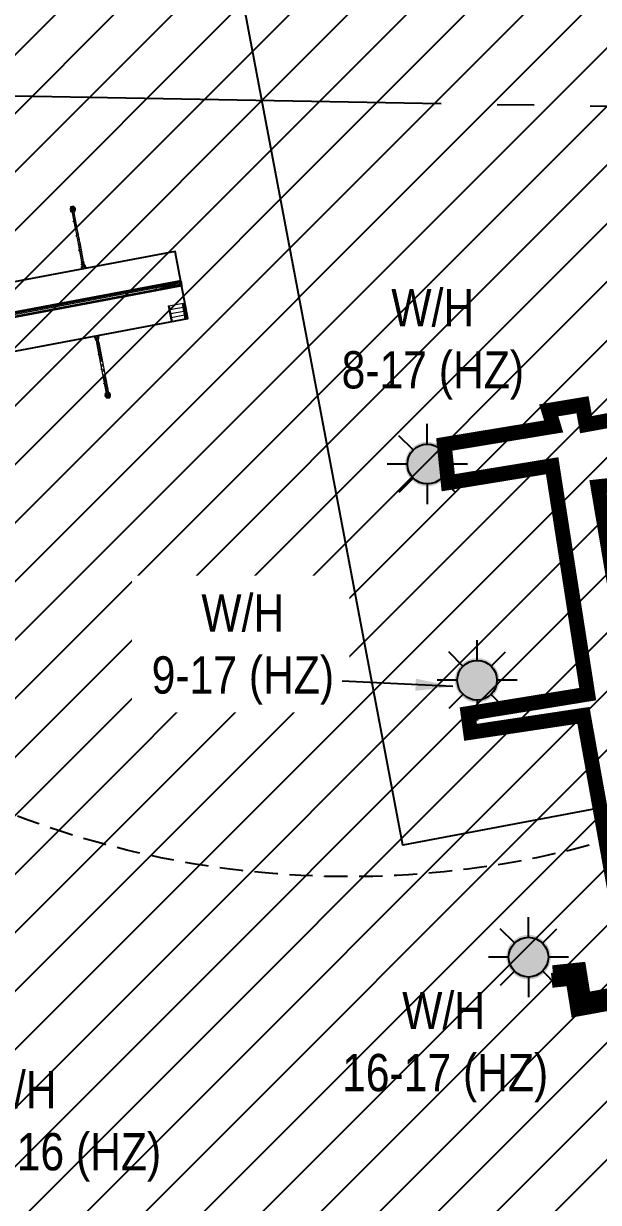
# Model space of a CAD drawing. Extents: x 407440 to 411585, y 6041728 to 6045069.
# Drawn here: x 408442.7 to 408597.1, y 6044033 to 6044349.4 of the extents above; entities that cross this region are included whole.
import ezdxf

# ---------------------------------------------------------------- set-up
doc = ezdxf.new("R2010")
doc.units = 0
doc.header["$LTSCALE"] = 5
doc.linetypes.add('foc-QUARTERLINE', pattern=[33, 25, -3, 2, -3])
doc.linetypes.add('foc-TIELINE', pattern=[1.875, 1.25, -0.625])
for name, color, linetype in [('AS-PIPE-AG', 44, 'Continuous'), ('AS-SYMBOL', 7, 'Continuous'), ('C-WS-S', 13, 'Continuous'), ('F-RW', 190, 'Continuous'), ('L-QSEC', 8, 'foc-QUARTERLINE'), ('P-BUFFER-PURPLE', 187, 'foc-TIELINE'), ('P-PROPOSED-EXISTING-H', 59, 'Continuous'), ('T-TIE', 201, 'foc-TIELINE')]:
    doc.layers.add(name, color=color, linetype=linetype)
doc.layers.add('C-WS-T', color=13, linetype='Continuous', lineweight=9)
doc.styles.add('80CG', font='ARIALN.TTF', dxfattribs={"height": 10})
doc.styles.add('80L', font='ARIALN.TTF', dxfattribs={"height": 10})
doc.dimstyles.new('Compass 5 000', dxfattribs={"dimscale": 5, "dimtxt": 9, "dimasz": 2, "dimexe": 0.2, "dimexo": 0.0625, "dimgap": 0.5, "dimtad": 0, "dimtih": 1, "dimtoh": 1, "dimzin": 0, "dimdsep": 46, "dimtxsty": '80CG', "dimcen": 0.1, "dimse1": 1, "dimse2": 1, "dimclrd": 256, "dimclrt": 256, "dimaunit": 1, "dimadec": 4, "dimazin": 0, "dimtfac": 0.06, "dimtofl": 0, "dimtmove": 0, "dimatfit": 1, "dimfxl": 0.2, "dimtolj": 1, "dimtzin": 0, "dimlwd": -1, "dimarcsym": 0})

# ---------------------------------------------------------------- blocks, each defined once
blk = doc.blocks.new('asbuilt')
at = {"layer": 'AS-PIPE-AG', "const_width": 2, "flags": 128}
for points in [[(159.75, 124.67), (155.2, 151.52), (160.05, 152.05)], [(158.59, 160.78), (153.6, 159.86), (153.12, 162.53), (148.58, 161.78), (149.24, 159.62), (134.55, 157.2), (135.08, 152.06), (149.04, 154.34), (153.82, 123.67), (137.74, 121.06), (138.08, 118.54), (153.24, 120.82), (159.88, 83.76), (153.3, 82.57), (152.65, 86.63), (149.14, 86.26)], [(160.06, 82.78), (152.48, 81.4), (151.81, 85.54), (148.98, 85.24)]]:
    blk.add_lwpolyline(points, dxfattribs=at)
blk = doc.blocks.new('GAS')
h = blk.add_hatch(color=255)
h.dxf.hatch_style = 1
edge = h.paths.add_edge_path()
edge.add_arc((0, 0), 0.9, 0, 360)
for p, q in [((0, 0.808), (0, 1.616)), ((-0.571, 0.571), (-1.142, 1.142)), ((0.571, 0.571), (1.142, 1.142)), ((-0.808, 0), (-1.616, 0)), ((1.616, 0), (0.808, 0)), ((-0.571, -0.571), (-1.142, -1.142)), ((0, -0.808), (0, -1.616)), ((1.142, -1.142), (0.571, -0.571))]:
    blk.add_line(p, q)
blk.add_circle((0, 0), 0.8)
blk = doc.blocks.new('P-RIG-877')
at = {"layer": 'T-TIE', "linetype": 'ByBlock', "lineweight": 25}
blk.add_lwpolyline([(1.734, 8.496), (1.929, 8.496), (1.94, 28.3), (-1.722, 28.3), (-1.722, 8.496), (0.873, 8.496)], dxfattribs=at)
at = {"layer": 'T-TIE', "linetype": 'ByBlock', "lineweight": 5}
for points in [[(-0.126, 28.208), (-0.138, 4.914)], [(0.172, 28.22), (-0.126, 28.22)], [(-0.092, 28.311), (-0.103, 28.311)], [(-0.092, 28.208), (-0.103, 4.914)], [(-0.08, 28.311), (-0.08, 28.3)], [(-0.069, 28.3), (-0.069, 28.311)], [(-0.046, 28.208), (-0.057, 4.914)], [(0.011, 27.967), (0.011, 27.657), (0.011, 27.967)], [(0.011, 27.956), (0.011, 27.68)], [(0.034, 27.967), (0.034, 27.657)], [(0.034, 27.956), (0.034, 27.68)], [(0.046, 27.967), (0.046, 27.657)], [(0.103, 28.208), (0.092, 4.914)], [(0.115, 28.311), (0.115, 28.3)], [(0.138, 28.311), (0.126, 28.311), (0.126, 28.3)], [(0.138, 28.208), (0.126, 4.914)], [(0.172, 28.208), (0.161, 4.914)], [(1.091, 27.439), (1.94, 27.439), (1.94, 27.405), (1.091, 27.405), (1.091, 28.197), (1.94, 28.197), (1.94, 28.162), (1.091, 28.162)], [(1.297, 27.439), (1.297, 28.162)], [(1.515, 27.439), (1.515, 28.162)], [(1.722, 27.439), (1.722, 28.162)], [(0.023, 27.726), (0.011, 4.914)], [(-5.12, 23.34), (-5.132, 23.34)], [(-5.12, 23.294), (-5.132, 23.294)], [(-5.12, 23.237), (-5.132, 23.237)], [(-5.074, 23.386), (-5.074, 23.375)], [(-5.074, 23.248), (-5.074, 23.237)], [(-4.994, 23.386), (-5.006, 23.386)], [(-4.994, 23.248), (-4.994, 23.237)], [(-4.96, 23.386), (-4.971, 23.386)], [(-4.96, 23.237), (-4.971, 23.237)], [(-3.835, 23.352), (-4.879, 23.352), (-4.891, 23.352)], [(-3.835, 23.271), (-4.879, 23.271), (-4.891, 23.271)], [(-3.697, 23.352), (-3.559, 23.352)], [(-3.697, 23.271), (-3.559, 23.271)], [(-3.421, 23.352), (-3.283, 23.352)], [(-3.421, 23.271), (-3.283, 23.271)], [(-3.146, 23.352), (-2.101, 23.352)], [(-3.146, 23.271), (-2.101, 23.271)], [(-1.848, 23.352), (-1.745, 23.352), (-1.757, 23.352)], [(-1.848, 23.271), (-1.745, 23.271), (-1.757, 23.271)], [(-1.768, 23.409), (-1.78, 23.409)], [(2.067, 23.352), (1.963, 23.352), (1.952, 23.352)], [(2.067, 23.271), (1.963, 23.271), (1.952, 23.271)], [(1.986, 23.409), (1.975, 23.409)], [(3.364, 23.352), (2.319, 23.352)], [(3.364, 23.271), (2.319, 23.271)], [(3.639, 23.352), (3.502, 23.352)], [(3.639, 23.271), (3.502, 23.271)], [(3.915, 23.352), (3.777, 23.352)], [(3.915, 23.271), (3.777, 23.271)], [(4.053, 23.352), (5.097, 23.352), (5.086, 23.352)], [(4.053, 23.271), (5.097, 23.271), (5.086, 23.271)], [(5.178, 23.386), (5.166, 23.386)], [(5.178, 23.237), (5.166, 23.237)], [(5.212, 23.386), (5.201, 23.386)], [(5.212, 23.248), (5.212, 23.237)], [(5.293, 23.386), (5.293, 23.375)], [(5.293, 23.248), (5.293, 23.237)], [(5.35, 23.386), (5.339, 23.386), (5.327, 23.386)], [(5.35, 23.34), (5.339, 23.34)], [(5.339, 23.294), (5.35, 23.294)], [(5.339, 23.237), (5.35, 23.237)]]:
    blk.add_lwpolyline(points, dxfattribs=at)
at = {"layer": 'T-TIE', "linetype": 'ByBlock', "lineweight": 18}
for points in [[(0.172, 28.208), (-0.126, 28.208)], [(0.046, 28.311), (0, 28.311), (-0.069, 28.311), (-0.08, 28.311), (-0.092, 28.3), (-0.092, 28.311), (-0.103, 28.311), (-0.103, 28.3), (-0.069, 28.3), (0, 28.3), (0, 27.382), (-0.011, 27.382), (-0.011, 27.129), (-0.046, 27.129), (-0.046, 26.968), (-0.011, 26.968)], [(-0.092, 28.311), (-0.08, 28.311), (-0.092, 28.311), (0.138, 28.311), (0.138, 28.3), (0.126, 28.311), (0.115, 28.311), (0.115, 28.323), (0.092, 28.323)], [(-0.069, 28.3), (-0.08, 28.3)], [(-0.046, 28.311), (-0.046, 28.323), (-0.057, 28.323), (-0.057, 28.311)], [(-0.057, 28.323), (-0.046, 28.323)], [(-0.023, 28.311), (-0.023, 28.323), (-0.046, 28.323), (-0.034, 28.323), (-0.023, 28.323)], [(0, 27.898), (-0.011, 27.898)], [(0.057, 26.968), (0.092, 26.968), (0.092, 27.129), (0.057, 27.129), (0.057, 27.382), (0.046, 27.382), (0.046, 28.3), (0.115, 28.3), (0.149, 28.3), (0.149, 28.311), (0.126, 28.311), (0.115, 28.311), (0.046, 28.311), (0.046, 28.289), (0, 28.289), (0, 28.311), (0.011, 28.311), (0.011, 28.323), (0.023, 28.323), (0.034, 28.323), (0.023, 28.323), (0.034, 28.323), (0.034, 28.311), (0.023, 28.311)], [(0, 27.967), (0, 27.657)], [(0.034, 28.323), (0.011, 28.323), (0.023, 28.323)], [(0.011, 28.311), (0.034, 28.311)], [(0.011, 27.967), (0.011, 27.956)], [(0.011, 27.956), (0.023, 27.956)], [(0.034, 27.956), (0.023, 27.956)], [(0.034, 27.956), (0.034, 27.967)], [(0.046, 27.898), (0.034, 27.898)], [(0.046, 27.967), (0.046, 27.657)], [(0.092, 28.311), (0.092, 28.323), (0.069, 28.323), (0.069, 28.311)], [(0.115, 28.323), (0.103, 28.323), (0.08, 28.323), (0.069, 28.323)], [(0, 27.726), (0, 27.737)], [(0.034, 27.657), (0.034, 27.68), (0.023, 27.68), (0.011, 27.68), (0.011, 27.657)], [(0.046, 27.737), (0.046, 27.726)], [(-0.046, 26.957), (-0.034, 26.957), (-0.046, 26.957), (-0.046, 26.934), (-0.034, 26.934), (-0.046, 26.934)], [(-0.046, 26.945), (-0.034, 26.945), (-0.034, 26.934)], [(-0.046, 26.911), (-0.034, 26.911), (-0.046, 26.911), (-0.046, 26.899), (-0.034, 26.888), (-0.023, 26.899), (-0.023, 26.911), (-0.046, 26.911), (-0.046, 26.899), (-0.034, 26.888), (-0.046, 26.888)], [(-0.034, 26.945), (-0.034, 26.934), (-0.034, 26.945)], [(-0.034, 26.899), (-0.034, 26.911), (-0.034, 26.899)], [(-0.034, 26.911), (-0.034, 26.899)], [(0.08, 26.957), (0.069, 26.957)], [(0.092, 26.957), (0.092, 26.934), (0.069, 26.934), (0.069, 26.945), (0.08, 26.945), (0.08, 26.957), (0.092, 26.957), (0.092, 26.934), (0.08, 26.934), (0.069, 26.934), (0.08, 26.934), (0.069, 26.934)], [(0.08, 26.934), (0.08, 26.945), (0.069, 26.945), (0.08, 26.945), (0.092, 26.945)], [(0.069, 26.888), (0.08, 26.888), (0.092, 26.888), (0.092, 26.911), (0.08, 26.911), (0.069, 26.911), (0.08, 26.911), (0.08, 26.899), (0.092, 26.899)], [(-4.845, 23.386), (-4.891, 23.444), (-4.971, 23.467), (-5.04, 23.444), (-5.097, 23.398)], [(-4.96, 23.386), (-4.948, 23.386), (-4.948, 23.398), (-4.96, 23.398), (-4.96, 23.455), (-4.971, 23.455), (-4.971, 23.398)], [(-1.722, 23.444), (-1.894, 23.409)], [(-1.734, 23.409), (-1.722, 23.409), (-1.768, 23.409), (-1.768, 23.421), (-1.78, 23.421), (-1.768, 23.421), (-1.78, 23.421), (-1.768, 23.421), (-1.768, 23.409), (-1.78, 23.409), (-1.768, 23.409), (-1.78, 23.409), (-1.768, 23.409), (-1.768, 23.398)], [(-1.768, 23.421), (-1.768, 23.409), (-1.768, 23.421)], [(-1.734, 23.421), (-1.722, 23.421), (-1.722, 23.409), (-1.722, 23.398), (-1.734, 23.398), (-1.734, 23.352)], [(1.929, 23.421), (1.94, 23.421), (1.94, 23.409), (1.94, 23.398), (1.963, 23.398), (1.963, 23.352)], [(1.986, 23.421), (1.94, 23.421), (1.986, 23.421), (1.986, 23.409), (1.94, 23.409), (1.929, 23.409)], [(2.181, 23.363), (2.112, 23.409), (1.94, 23.444)], [(1.975, 23.421), (1.986, 23.421), (1.975, 23.421), (1.986, 23.421), (1.998, 23.421), (1.998, 23.409), (1.986, 23.409), (1.975, 23.409), (1.986, 23.409), (1.986, 23.398)], [(1.986, 23.421), (1.986, 23.409), (1.986, 23.421)], [(5.316, 23.398), (5.258, 23.444), (5.189, 23.467), (5.109, 23.444), (5.063, 23.386)], [(5.258, 23.386), (5.212, 23.386), (5.212, 23.398), (5.201, 23.398), (5.201, 23.455), (5.178, 23.455), (5.178, 23.398)], [(-4.96, 23.386), (-5.12, 23.386), (-4.96, 23.386)], [(-5.12, 23.386), (-5.12, 23.34), (-5.12, 23.386)], [(-5.097, 23.386), (-5.12, 23.317), (-5.097, 23.248)], [(-5.12, 23.329), (-5.12, 23.34), (-5.12, 23.329)], [(-5.12, 23.294), (-5.12, 23.329), (-5.12, 23.294)], [(-5.12, 23.294), (-5.12, 23.237), (-5.12, 23.294)], [(-5.12, 23.237), (-4.96, 23.237), (-5.12, 23.237)], [(-5.017, 23.237), (-5.086, 23.237), (-5.097, 23.237), (-5.04, 23.18), (-4.96, 23.168), (-4.879, 23.203), (-4.879, 23.214)], [(-5.086, 23.398), (-5.074, 23.398), (-5.074, 23.386), (-5.063, 23.386)], [(-5.006, 23.237), (-5.04, 23.237), (-4.994, 23.237), (-4.983, 23.237), (-5.074, 23.237), (-5.086, 23.237), (-5.086, 23.248), (-5.074, 23.248), (-5.017, 23.248), (-5.017, 23.386), (-4.902, 23.386), (-4.879, 23.363), (-4.891, 23.363)], [(-5.029, 23.398), (-5.074, 23.398), (-5.029, 23.398)], [(-5.063, 23.237), (-5.052, 23.237), (-5.063, 23.237), (-5.063, 23.226), (-5.074, 23.226)], [(-5.04, 23.375), (-5.04, 23.329), (-5.052, 23.329), (-5.063, 23.329), (-5.052, 23.329), (-5.04, 23.329), (-5.04, 23.294)], [(-5.063, 23.375), (-5.063, 23.317), (-5.063, 23.306), (-5.063, 23.248)], [(-5.063, 23.317), (-5.063, 23.306), (-5.052, 23.306)], [(-5.063, 23.226), (-5.052, 23.226), (-5.063, 23.226), (-5.04, 23.226), (-5.063, 23.226), (-5.052, 23.226), (-5.04, 23.226), (-5.04, 23.237), (-5.052, 23.237)], [(-5.052, 23.306), (-5.052, 23.329), (-5.052, 23.317)], [(-5.052, 23.317), (-5.052, 23.306)], [(-5.04, 23.306), (-5.052, 23.306)], [(-5.04, 23.306), (-5.052, 23.306)], [(-5.029, 23.386), (-5.029, 23.398), (-5.04, 23.398)], [(-4.983, 23.386), (-4.994, 23.386), (-5.04, 23.386)], [(-5.04, 23.248), (-5.04, 23.294), (-5.017, 23.294), (-5.017, 23.317), (-5.017, 23.34)], [(-5.017, 23.329), (-5.04, 23.329), (-5.04, 23.317)], [(-4.891, 23.248), (-4.822, 23.248), (-4.822, 23.237), (-4.994, 23.237), (-5.017, 23.237), (-5.017, 23.248), (-5.029, 23.248)], [(-4.914, 23.237), (-4.948, 23.237), (-4.937, 23.237), (-5.006, 23.237), (-5.017, 23.237), (-5.029, 23.237)], [(-4.879, 23.363), (-4.879, 23.352), (-4.879, 23.271), (-4.879, 23.26), (-4.902, 23.248), (-5.017, 23.248)], [(-5.006, 23.398), (-4.994, 23.398), (-4.994, 23.386), (-4.822, 23.386), (-4.822, 23.375), (-4.891, 23.375)], [(-4.948, 23.398), (-4.994, 23.398), (-4.948, 23.398)], [(-4.994, 23.329), (-4.994, 23.306)], [(-4.971, 23.237), (-4.983, 23.237), (-4.983, 23.226), (-4.994, 23.226)], [(-4.937, 23.237), (-4.948, 23.237), (-4.948, 23.226), (-4.96, 23.226), (-4.96, 23.168), (-4.971, 23.168), (-4.971, 23.226), (-4.983, 23.226), (-4.948, 23.226), (-4.983, 23.226), (-4.971, 23.226)], [(-4.925, 23.386), (-4.96, 23.386), (-4.925, 23.386)], [(-4.925, 23.237), (-4.96, 23.237), (-4.925, 23.237)], [(-4.914, 23.386), (-4.925, 23.386), (-4.948, 23.386), (-4.937, 23.386)], [(-4.925, 23.386), (-4.937, 23.386), (-4.925, 23.386)], [(-4.925, 23.237), (-4.937, 23.237), (-4.925, 23.237)], [(-4.879, 23.237), (-4.891, 23.237)], [(-4.868, 23.398), (-4.879, 23.398)], [(-4.879, 23.386), (-4.856, 23.386)], [(-1.745, 23.26), (-1.745, 23.271), (-1.745, 23.363), (-1.745, 23.352), (-1.757, 23.363), (-1.848, 23.363), (-1.848, 23.352), (-2.101, 23.352), (-2.101, 23.363), (-4.879, 23.363), (-4.879, 23.352), (-4.879, 23.271), (-4.879, 23.26), (-2.101, 23.26), (-2.101, 23.271), (-1.848, 23.271), (-1.86, 23.271), (-1.871, 23.271), (-1.86, 23.271)], [(-4.868, 23.214), (-4.879, 23.214), (-4.879, 23.226), (-4.879, 23.214), (-4.879, 23.203), (-4.879, 23.214), (-4.856, 23.214), (-4.856, 23.203)], [(-4.868, 23.386), (-4.868, 23.398), (-4.868, 23.386)], [(-4.856, 23.363), (-4.856, 23.375), (-4.799, 23.375), (-4.799, 23.363)], [(-4.856, 23.26), (-4.856, 23.248), (-4.799, 23.248), (-4.799, 23.26)], [(-4.856, 23.226), (-4.845, 23.248)], [(-4.317, 23.26), (-4.305, 23.26), (-4.305, 23.248), (-4.34, 23.248), (-4.34, 23.26)], [(-4.317, 23.248), (-4.328, 23.248), (-4.34, 23.248)], [(-4.34, 23.237), (-4.34, 23.248), (-4.305, 23.248), (-4.305, 23.237), (-4.305, 23.248), (-4.305, 23.237)], [(-4.34, 23.226), (-4.34, 23.237), (-4.305, 23.237), (-4.305, 23.226)], [(-4.305, 23.226), (-4.34, 23.226), (-4.305, 23.226)], [(-4.317, 23.226), (-4.328, 23.226), (-4.317, 23.226)], [(-4.305, 23.248), (-4.305, 23.26), (-4.305, 23.248)], [(-3.548, 23.26), (-3.548, 23.248), (-3.513, 23.248), (-3.513, 23.26), (-3.513, 23.248), (-3.513, 23.26), (-3.525, 23.26)], [(-3.525, 23.248), (-3.536, 23.248), (-3.548, 23.248)], [(-3.548, 23.237), (-3.548, 23.248), (-3.513, 23.248), (-3.525, 23.237)], [(-3.525, 23.226), (-3.536, 23.226), (-3.525, 23.226), (-3.536, 23.226), (-3.548, 23.226), (-3.513, 23.226), (-3.513, 23.237), (-3.548, 23.237), (-3.548, 23.226), (-3.536, 23.226), (-3.513, 23.226)], [(-2.744, 23.26), (-2.732, 23.26), (-2.732, 23.248), (-2.767, 23.248), (-2.767, 23.26)], [(-2.744, 23.248), (-2.755, 23.248), (-2.767, 23.248), (-2.755, 23.237)], [(-2.732, 23.237), (-2.732, 23.248), (-2.732, 23.237), (-2.732, 23.248), (-2.767, 23.248)], [(-2.732, 23.226), (-2.744, 23.226), (-2.767, 23.226)], [(-2.744, 23.226), (-2.755, 23.226), (-2.744, 23.226)], [(-2.732, 23.248), (-2.732, 23.26), (-2.732, 23.248)], [(-1.848, 23.26), (-2.101, 23.26), (-2.112, 23.26)], [(-2.101, 23.363), (-1.848, 23.363)], [(-2.101, 23.271), (-1.848, 23.271), (-1.848, 23.26), (-1.757, 23.26), (-1.745, 23.271)], [(-1.975, 23.271), (-1.986, 23.271)], [(-1.963, 23.363), (-1.952, 23.363), (-1.963, 23.363), (-1.975, 23.363)], [(-1.94, 23.237), (-1.94, 23.248), (-1.94, 23.237), (-1.94, 23.248), (-1.975, 23.248), (-1.975, 23.26)], [(-1.952, 23.26), (-1.94, 23.26), (-1.94, 23.248), (-1.975, 23.248)], [(-1.963, 23.248), (-1.952, 23.248), (-1.963, 23.248), (-1.975, 23.248), (-1.975, 23.237)], [(-1.94, 23.226), (-1.975, 23.226)], [(-1.952, 23.226), (-1.963, 23.226)], [(-1.883, 23.409), (-1.952, 23.363)], [(-1.94, 23.271), (-1.952, 23.271)], [(-1.94, 23.248), (-1.94, 23.26), (-1.94, 23.248)], [(-1.94, 23.248), (-1.883, 23.226)], [(-1.917, 23.271), (-1.929, 23.271)], [(-1.894, 23.226), (-1.837, 23.214)], [(-1.722, 23.226), (-1.848, 23.226), (-1.86, 23.237), (-1.86, 23.26), (-1.871, 23.26), (-1.883, 23.26)], [(-1.86, 23.375), (-1.871, 23.375)], [(-1.871, 23.26), (-1.86, 23.26), (-1.871, 23.26), (-1.871, 23.248), (-1.86, 23.248)], [(-1.86, 23.363), (-1.86, 23.386)], [(-1.848, 23.398), (-1.734, 23.398)], [(-1.814, 23.226), (-1.814, 23.191), (-1.837, 23.191), (-1.837, 23.226)], [(-1.745, 23.386), (-1.814, 23.386), (-1.814, 23.375), (-1.745, 23.375)], [(-1.745, 23.237), (-1.814, 23.237), (-1.814, 23.248), (-1.745, 23.248)], [(-1.814, 23.203), (-1.722, 23.191)], [(-1.768, 23.214), (-1.722, 23.214), (-1.722, 23.226), (-1.768, 23.226), (-1.768, 23.214), (-1.722, 23.214)], [(-1.757, 23.283), (-1.757, 23.352)], [(-1.734, 23.375), (-1.745, 23.375), (-1.745, 23.386), (-1.734, 23.386)], [(-1.734, 23.237), (-1.745, 23.237), (-1.745, 23.248), (-1.734, 23.248)], [(-1.734, 23.226), (-1.734, 23.283)], [(1.986, 23.214), (1.94, 23.214), (1.94, 23.226), (1.986, 23.226), (1.986, 23.214), (1.94, 23.214)], [(2.067, 23.226), (1.94, 23.226)], [(2.032, 23.203), (1.94, 23.191)], [(2.067, 23.398), (1.963, 23.398)], [(1.963, 23.375), (1.975, 23.375), (1.975, 23.386), (1.963, 23.386)], [(1.975, 23.363), (1.963, 23.363), (1.963, 23.352), (1.975, 23.363), (2.067, 23.363), (2.067, 23.352), (2.319, 23.352), (2.319, 23.363), (5.097, 23.363), (5.097, 23.352), (5.097, 23.271), (5.097, 23.26), (2.319, 23.26), (2.319, 23.271)], [(1.975, 23.26), (1.963, 23.26), (1.963, 23.271), (1.963, 23.363)], [(1.963, 23.226), (1.963, 23.283)], [(1.963, 23.271), (1.975, 23.26), (2.067, 23.26), (2.067, 23.271)], [(1.963, 23.237), (1.975, 23.237), (1.975, 23.248), (1.963, 23.248)], [(1.986, 23.409), (1.975, 23.409)], [(1.975, 23.386), (2.044, 23.386), (2.044, 23.375), (1.975, 23.375)], [(1.975, 23.352), (1.975, 23.283)], [(1.975, 23.237), (2.044, 23.237), (2.044, 23.248), (1.975, 23.248)], [(2.032, 23.226), (2.032, 23.191), (2.055, 23.191), (2.067, 23.191), (2.067, 23.226), (2.089, 23.237), (2.089, 23.26)], [(2.089, 23.271), (2.078, 23.271), (2.067, 23.271), (2.055, 23.271)], [(2.078, 23.386), (2.089, 23.386), (2.089, 23.398), (2.067, 23.398), (2.089, 23.386), (2.089, 23.363)], [(2.319, 23.363), (2.067, 23.363)], [(2.067, 23.26), (2.319, 23.26), (2.308, 23.26)], [(2.17, 23.248), (2.112, 23.226), (2.067, 23.214)], [(2.089, 23.375), (2.078, 23.375)], [(2.078, 23.248), (2.089, 23.248), (2.089, 23.26), (2.078, 23.26), (2.089, 23.26), (2.078, 23.26)], [(2.147, 23.271), (2.135, 23.271)], [(2.17, 23.271), (2.158, 23.271)], [(2.158, 23.26), (2.17, 23.26), (2.17, 23.248), (2.193, 23.248), (2.193, 23.26)], [(2.181, 23.248), (2.17, 23.248), (2.17, 23.237), (2.17, 23.248), (2.158, 23.248)], [(2.158, 23.226), (2.17, 23.226), (2.181, 23.226)], [(2.17, 23.248), (2.17, 23.26), (2.17, 23.248)], [(2.17, 23.237), (2.17, 23.248), (2.193, 23.248), (2.193, 23.237)], [(2.17, 23.226), (2.193, 23.226)], [(2.193, 23.271), (2.181, 23.271)], [(2.939, 23.26), (2.951, 23.26), (2.951, 23.248)], [(2.974, 23.248), (2.962, 23.248), (2.951, 23.248), (2.951, 23.237), (2.951, 23.248), (2.985, 23.248), (2.985, 23.26)], [(2.951, 23.248), (2.951, 23.26), (2.951, 23.248)], [(2.951, 23.237), (2.951, 23.248), (2.985, 23.248), (2.985, 23.237)], [(2.951, 23.226), (2.962, 23.226), (2.985, 23.226)], [(2.962, 23.226), (2.974, 23.226), (2.962, 23.226)], [(3.731, 23.26), (3.743, 23.26), (3.743, 23.248)], [(3.731, 23.226), (3.743, 23.226), (3.754, 23.226), (3.766, 23.226), (3.754, 23.226), (3.743, 23.226)], [(3.766, 23.26), (3.766, 23.248), (3.743, 23.248), (3.743, 23.26), (3.743, 23.248), (3.743, 23.237)], [(3.754, 23.248), (3.743, 23.248), (3.743, 23.237), (3.743, 23.226), (3.766, 23.226), (3.766, 23.237), (3.743, 23.237), (3.743, 23.248), (3.766, 23.248), (3.766, 23.237)], [(4.512, 23.26), (4.523, 23.26), (4.523, 23.248)], [(4.558, 23.237), (4.558, 23.248), (4.523, 23.248), (4.523, 23.237), (4.523, 23.248), (4.558, 23.248), (4.558, 23.26)], [(4.523, 23.248), (4.523, 23.26), (4.523, 23.248)], [(4.546, 23.248), (4.535, 23.248), (4.523, 23.248), (4.523, 23.237)], [(4.535, 23.226), (4.523, 23.226), (4.523, 23.237), (4.558, 23.237), (4.558, 23.226)], [(4.523, 23.226), (4.558, 23.226), (4.523, 23.226)], [(5.074, 23.363), (5.074, 23.375), (5.029, 23.375), (5.029, 23.363)], [(5.074, 23.26), (5.074, 23.248), (5.029, 23.248), (5.029, 23.26)], [(5.109, 23.375), (5.04, 23.375), (5.04, 23.386), (5.212, 23.386), (5.201, 23.386), (5.189, 23.386)], [(5.109, 23.248), (5.04, 23.248), (5.04, 23.237), (5.212, 23.237), (5.201, 23.237), (5.201, 23.226), (5.189, 23.226), (5.178, 23.226), (5.201, 23.226), (5.178, 23.226), (5.189, 23.226)], [(5.063, 23.248), (5.074, 23.226)], [(5.086, 23.398), (5.074, 23.398)], [(5.097, 23.386), (5.074, 23.386)], [(5.316, 23.237), (5.258, 23.18), (5.178, 23.168), (5.097, 23.203), (5.097, 23.214), (5.097, 23.203), (5.097, 23.214), (5.074, 23.214), (5.074, 23.203)], [(5.086, 23.214), (5.074, 23.214)], [(5.086, 23.191), (5.074, 23.191)], [(5.086, 23.386), (5.086, 23.398), (5.086, 23.386)], [(5.212, 23.386), (5.235, 23.386), (5.235, 23.375), (5.293, 23.375), (5.293, 23.317), (5.327, 23.317), (5.327, 23.306), (5.293, 23.306), (5.293, 23.248), (5.235, 23.248), (5.235, 23.386), (5.12, 23.386), (5.097, 23.363), (5.086, 23.363)], [(5.097, 23.237), (5.086, 23.237)], [(5.086, 23.191), (5.097, 23.191)], [(5.097, 23.363), (5.097, 23.352), (5.097, 23.271), (5.097, 23.26), (5.12, 23.248), (5.235, 23.248)], [(5.143, 23.386), (5.155, 23.386), (5.178, 23.386), (5.166, 23.386), (5.166, 23.398), (5.155, 23.398)], [(5.27, 23.226), (5.258, 23.226), (5.281, 23.226), (5.293, 23.226), (5.293, 23.237), (5.304, 23.237), (5.235, 23.237), (5.224, 23.237), (5.155, 23.237), (5.143, 23.237), (5.155, 23.237), (5.178, 23.237), (5.143, 23.237)], [(5.155, 23.386), (5.178, 23.386), (5.155, 23.386)], [(5.155, 23.386), (5.178, 23.386)], [(5.155, 23.237), (5.178, 23.237), (5.155, 23.237)], [(5.166, 23.398), (5.212, 23.398), (5.166, 23.398)], [(5.166, 23.226), (5.178, 23.226), (5.178, 23.237), (5.189, 23.237)], [(5.178, 23.386), (5.339, 23.386), (5.178, 23.386)], [(5.339, 23.237), (5.178, 23.237), (5.339, 23.237)], [(5.178, 23.226), (5.178, 23.168), (5.201, 23.168), (5.201, 23.226)], [(5.201, 23.386), (5.293, 23.386), (5.304, 23.386), (5.304, 23.375), (5.293, 23.375)], [(5.201, 23.237), (5.293, 23.237), (5.304, 23.237), (5.304, 23.248), (5.293, 23.248)], [(5.212, 23.329), (5.212, 23.306)], [(5.224, 23.248), (5.235, 23.248), (5.235, 23.237), (5.212, 23.237)], [(5.27, 23.386), (5.258, 23.386), (5.247, 23.386), (5.247, 23.398), (5.235, 23.398)], [(5.235, 23.294), (5.235, 23.317), (5.235, 23.34)], [(5.247, 23.398), (5.293, 23.398), (5.247, 23.398)], [(5.247, 23.329), (5.27, 23.329), (5.258, 23.329), (5.258, 23.375)], [(5.27, 23.306), (5.258, 23.306), (5.27, 23.306), (5.27, 23.317), (5.27, 23.306), (5.27, 23.329), (5.27, 23.317), (5.27, 23.329), (5.27, 23.294), (5.247, 23.294)], [(5.247, 23.226), (5.258, 23.226), (5.258, 23.237), (5.27, 23.237), (5.258, 23.237), (5.27, 23.237)], [(5.258, 23.248), (5.258, 23.294)], [(5.293, 23.226), (5.258, 23.226), (5.27, 23.226), (5.258, 23.226)], [(5.281, 23.398), (5.293, 23.398), (5.293, 23.386), (5.281, 23.386)], [(5.281, 23.317), (5.281, 23.306), (5.281, 23.317)], [(5.293, 23.317), (5.293, 23.306), (5.293, 23.317)], [(5.316, 23.248), (5.339, 23.317), (5.316, 23.386)], [(5.339, 23.386), (5.339, 23.34), (5.339, 23.329), (5.35, 23.329), (5.35, 23.34), (5.35, 23.386)], [(5.339, 23.329), (5.339, 23.294), (5.339, 23.237)], [(5.35, 23.329), (5.35, 23.294), (5.35, 23.237)]]:
    blk.add_lwpolyline(points, dxfattribs=at)
for points in [[(0.011, 27.967), (0, 27.967)], [(0.034, 27.818), (0.023, 27.818), (0.023, 27.956), (0.023, 27.967), (0.034, 27.956)], [(0.034, 27.967), (0.046, 27.967)], [(0, 27.657), (0.011, 27.657)], [(0.034, 27.657), (0.046, 27.657)], [(-0.034, 26.957), (-0.023, 26.945), (-0.023, 26.934), (-0.046, 26.934), (-0.046, 26.957)], [(-0.023, 26.945), (-0.023, 26.934), (-0.046, 26.934), (-0.046, 26.957), (-0.023, 26.957)], [(-0.023, 26.899), (-0.034, 26.888), (-0.046, 26.888), (-0.046, 26.911), (-0.023, 26.911)], [(0.092, 26.945), (0.092, 26.934), (0.069, 26.934), (0.069, 26.945), (0.08, 26.945), (0.08, 26.957), (0.092, 26.957)], [(0.08, 26.888), (0.08, 26.899), (0.069, 26.899), (0.069, 26.911), (0.092, 26.911), (0.092, 26.888)], [(0.092, 26.899), (0.092, 26.888), (0.08, 26.888), (0.08, 26.899), (0.069, 26.899), (0.069, 26.911), (0.092, 26.911)], [(0.08, 26.945), (0.092, 26.945), (0.08, 26.934)], [(0.08, 26.899), (0.08, 26.911), (0.092, 26.899)], [(-1.722, 23.421), (-1.768, 23.421)], [(-5.132, 23.386), (-5.12, 23.386)], [(-5.132, 23.237), (-5.12, 23.237)], [(-5.074, 23.306), (-5.109, 23.306), (-5.109, 23.317), (-5.074, 23.317)], [(-5.074, 23.375), (-5.017, 23.375), (-5.017, 23.386), (-4.994, 23.386), (-4.983, 23.386), (-5.074, 23.386), (-5.086, 23.386), (-5.086, 23.375)], [(-5.063, 23.317), (-5.052, 23.317), (-5.063, 23.317), (-5.074, 23.317)], [(-5.063, 23.306), (-5.074, 23.306), (-5.063, 23.306), (-5.052, 23.306)], [(-5.052, 23.386), (-5.04, 23.386)], [(-5.04, 23.317), (-5.052, 23.317), (-5.052, 23.306), (-5.04, 23.306)], [(-5.052, 23.306), (-5.04, 23.306)], [(-4.971, 23.317), (-4.994, 23.329), (-4.994, 23.306)], [(-4.937, 23.34), (-4.96, 23.329), (-4.948, 23.294), (-4.925, 23.294), (-4.914, 23.329)], [(-4.937, 23.329), (-4.948, 23.317), (-4.937, 23.306), (-4.925, 23.317)], [(-4.856, 23.237), (-4.879, 23.237), (-4.879, 23.214), (-4.856, 23.214)], [(-4.856, 23.203), (-4.879, 23.203), (-4.879, 23.191), (-4.856, 23.191)], [(-4.868, 23.191), (-4.856, 23.191), (-4.868, 23.191), (-4.879, 23.191)], [(-4.868, 23.191), (-4.856, 23.191), (-4.868, 23.191), (-4.879, 23.191), (-4.856, 23.191)], [(-4.868, 23.237), (-4.856, 23.237)], [(-4.328, 23.226), (-4.317, 23.226), (-4.328, 23.226), (-4.34, 23.226)], [(-3.513, 23.237), (-3.513, 23.248)], [(-2.732, 23.237), (-2.767, 23.237), (-2.767, 23.226), (-2.732, 23.226)], [(-2.755, 23.226), (-2.744, 23.226), (-2.755, 23.226), (-2.767, 23.226)], [(-2.078, 23.34), (-2.101, 23.329), (-2.089, 23.294), (-2.067, 23.294), (-2.055, 23.329)], [(-2.078, 23.329), (-2.089, 23.317), (-2.078, 23.306), (-2.067, 23.317)], [(-1.94, 23.237), (-1.975, 23.237), (-1.975, 23.226), (-1.94, 23.226)], [(-1.975, 23.226), (-1.963, 23.226), (-1.952, 23.226), (-1.963, 23.226)], [(-1.963, 23.226), (-1.952, 23.226)], [(-1.86, 23.386), (-1.871, 23.386), (-1.871, 23.398), (-1.848, 23.398)], [(-1.86, 23.271), (-1.848, 23.271), (-1.86, 23.271), (-1.871, 23.271)], [(-1.871, 23.26), (-1.86, 23.26)], [(-1.78, 23.226), (-1.768, 23.226)], [(-1.78, 23.214), (-1.768, 23.214)], [(-1.734, 23.226), (-1.722, 23.226)], [(-1.734, 23.214), (-1.722, 23.214)], [(1.929, 23.226), (1.94, 23.226)], [(1.929, 23.214), (1.94, 23.214)], [(1.975, 23.226), (1.986, 23.226)], [(1.975, 23.214), (1.986, 23.214)], [(2.055, 23.271), (2.067, 23.271), (2.078, 23.271), (2.067, 23.271)], [(2.067, 23.271), (2.319, 23.271)], [(2.078, 23.26), (2.089, 23.26)], [(2.17, 23.363), (2.181, 23.363)], [(2.193, 23.237), (2.17, 23.237), (2.17, 23.226), (2.193, 23.226)], [(2.181, 23.226), (2.17, 23.226)], [(2.296, 23.34), (2.273, 23.329), (2.285, 23.294), (2.308, 23.294), (2.319, 23.329)], [(2.296, 23.329), (2.285, 23.317), (2.296, 23.306), (2.308, 23.317)], [(2.985, 23.237), (2.951, 23.237), (2.951, 23.226), (2.985, 23.226)], [(2.951, 23.226), (2.962, 23.226), (2.974, 23.226), (2.962, 23.226)], [(3.754, 23.226), (3.743, 23.226), (3.766, 23.226)], [(4.535, 23.226), (4.523, 23.226), (4.535, 23.226), (4.546, 23.226), (4.535, 23.226), (4.546, 23.226)], [(5.063, 23.237), (5.074, 23.237)], [(5.097, 23.237), (5.074, 23.237), (5.074, 23.214), (5.097, 23.214)], [(5.097, 23.203), (5.074, 23.203), (5.074, 23.191), (5.097, 23.191)], [(5.074, 23.191), (5.086, 23.191), (5.097, 23.191), (5.086, 23.191)], [(5.086, 23.191), (5.097, 23.191)], [(5.097, 23.226), (5.097, 23.214)], [(5.155, 23.34), (5.132, 23.329), (5.143, 23.294), (5.166, 23.294), (5.178, 23.329)], [(5.155, 23.329), (5.143, 23.317), (5.155, 23.306), (5.166, 23.317)], [(5.189, 23.317), (5.212, 23.306), (5.212, 23.329)], [(5.212, 23.237), (5.258, 23.237), (5.224, 23.237)], [(5.258, 23.329), (5.27, 23.329)], [(5.281, 23.317), (5.293, 23.317), (5.281, 23.317), (5.27, 23.317)], [(5.27, 23.306), (5.281, 23.306), (5.293, 23.306), (5.281, 23.306)], [(5.327, 23.386), (5.339, 23.386)], [(5.327, 23.237), (5.339, 23.237)], [(5.339, 23.294), (5.35, 23.294)]]:
    blk.add_lwpolyline(points, close=True, dxfattribs=at)
at = {"layer": 'T-TIE', "linetype": 'ByBlock', "lineweight": 5}
blk.add_lwpolyline([(-5.132, 23.386), (-5.12, 23.386)], close=True, dxfattribs=at)

msp = doc.modelspace()

# ---------------------------------------------------------------- hatches: boundary and pattern name
at = {"layer": 'P-PROPOSED-EXISTING-H'}
h = msp.add_hatch(dxfattribs=at)
h.set_pattern_fill('ANSI31', color=256, scale=3.498392, style=0)
h.set_pattern_definition([(45, (-2243.128, 2713.837), (-7.854113246, 7.854113246), [])])
edge = h.paths.add_edge_path()
edge.add_line((408709.29, 6043818.222), (408241.305, 6043729.713))
edge.add_line((408241.305, 6043729.713), (407794.436, 6043645.198))
edge.add_line((407794.436, 6043645.198), (407673.83, 6044282.895))
edge.add_line((407673.83, 6044282.895), (408123.669, 6044351.83))
edge.add_line((408123.669, 6044351.83), (408654.575, 6044433.189))
edge.add_line((408654.575, 6044433.189), (409028.997, 6044539.866))
edge.add_line((409028.997, 6044539.866), (409149.726, 6043901.52))
edge.add_line((409149.726, 6043901.52), (408898.792, 6043854.062))
edge.add_arc((408782.127, 6043952.01), 152.33, 241.43508, 319.98432, ccw=False)

# ---------------------------------------------------------------- linework, layer by layer
at = {"layer": 'L-QSEC'}
msp.add_line((407440.036, 6044347.509), (409339.163, 6044314.318), dxfattribs=at)

# ---------------------------------------------------------------- block references
at = {"layer": 'AS-SYMBOL', "color": 3, "xscale": 1.999080940010826, "yscale": 1.999080940010826, "zscale": 1.999080940010826}
msp.add_blockref('asbuilt', (408286.728, 6043922.208), dxfattribs=at)
at = {"layer": 'C-WS-S', "xscale": 6.663603133369418, "yscale": 6.663603133369418, "zscale": 6.663603133369418}
for p in [(408551.14, 6044231.191), (408564.525, 6044173.156), (408578.325, 6044098.831)]:
    msp.add_blockref('GAS', p, dxfattribs=at)

# ---------------------------------------------------------------- texts
at = {"layer": 'C-WS-T', "char_height": 9.9954, "attachment_point": 1, "style": '80L'}
for s, width, insert in [('\\pi13.633;W/H\\P\\pi0.28951;8-17 (HZ)', 48.40832, (408527.853, 6044278.155)), ('\\pi16.835;W/H\\P\\pi0.69325;16-17 (HZ)', 54.81351, (408527.57, 6044089.504)), ('\\pi27.985;W/H\\P\\pi0.69837;102/14-16 (HZ)', 77.11228, (408401.362, 6044068.264))]:
    msp.add_mtext_dynamic_manual_height_columns(s, width=width, gutter_width=50, heights=[0], dxfattribs=dict(at, insert=insert))

# ---------------------------------------------------------------- next in the draw order: texts
at = {"layer": 'C-WS-T', "insert": (408476.841, 6044196.245), "char_height": 9.9954, "attachment_point": 1, "style": '80L', "bg_fill": 2}
msp.add_mtext_dynamic_manual_height_columns('\\pi13.633;W/H\\P\\pi0.28951;9-17 (HZ)', width=48.40832, gutter_width=50, heights=[0], dxfattribs=at)

# ---------------------------------------------------------------- next in the draw order: linework, layer by layer
at = {"layer": 'F-RW'}
msp.add_lwpolyline([(409339.163, 6044796.882), (409177.713, 6044680.93), (408563.886, 6044564.817), (408572.209, 6044520.915), (408590.685, 6044423.007), (408605.837, 6044342.788), (408642.763, 6044147.42), (408544.553, 6044128.863), (408503.785, 6044344.572), (408491.84, 6044407.837), (408473.367, 6044505.685), (408447.128, 6044644.458), (409137.386, 6044775.027), (409339.163, 6044919.94)], dxfattribs=at)
at = {"layer": 'P-BUFFER-PURPLE'}
msp.add_circle((408530.04, 6044370.877, -0.107), 250.434, dxfattribs=at)

# ---------------------------------------------------------------- next in the draw order: block references
at = {"layer": 'T-TIE', "linetype": 'ByBlock', "xscale": 4.999999999955019, "yscale": 4.999999999955019, "zscale": 4.999999999955019, "rotation": 280.7096999997605}
msp.add_blockref('P-RIG-877', (408346.005, 6044253.532), dxfattribs=at)

# ---------------------------------------------------------------- next in the draw order: leaders
at = {"layer": 'C-WS-T', "path_type": 1}
msp.add_leader([(408557.997, 6044171.491), (408528.315, 6044172.876)], dimstyle='Compass 5 000', override={"dimgap": 0.5, "dimtad": 0}, dxfattribs=at)

doc.saveas('drawing.dxf')
